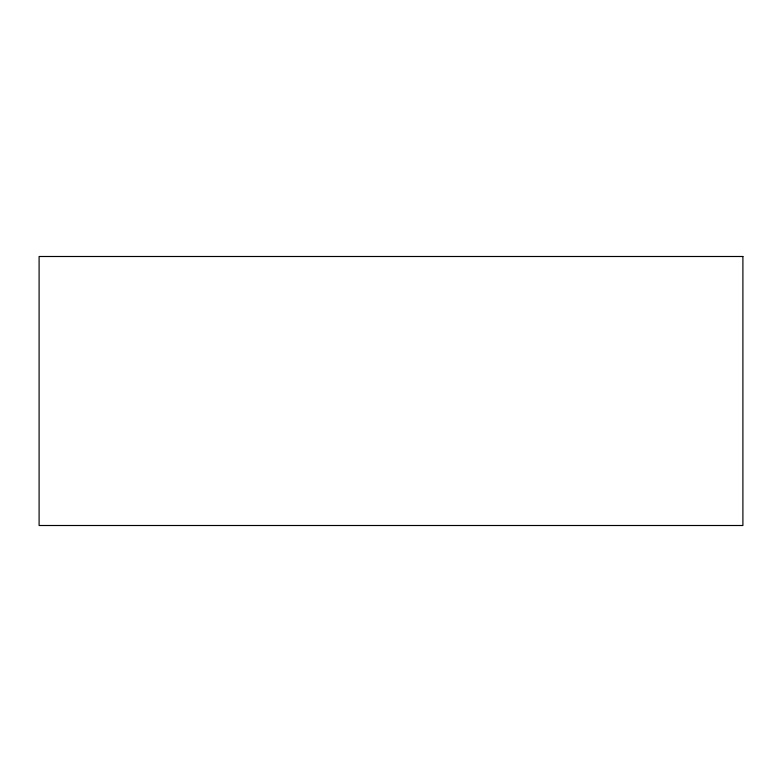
<?xml version="1.0" encoding="UTF-8"?>
<svg xmlns="http://www.w3.org/2000/svg" width="782" height="782" viewBox="0 0 782 782"><rect width="100%" height="100%" fill="white"/><g stroke="black" fill="none" stroke-linecap="round" stroke-linejoin="round"><path stroke-width="1.17" d="M742.9 256.496L39.1 256.496L39.1 525.504L742.9 525.504L742.9 256.496"/></g></svg>
